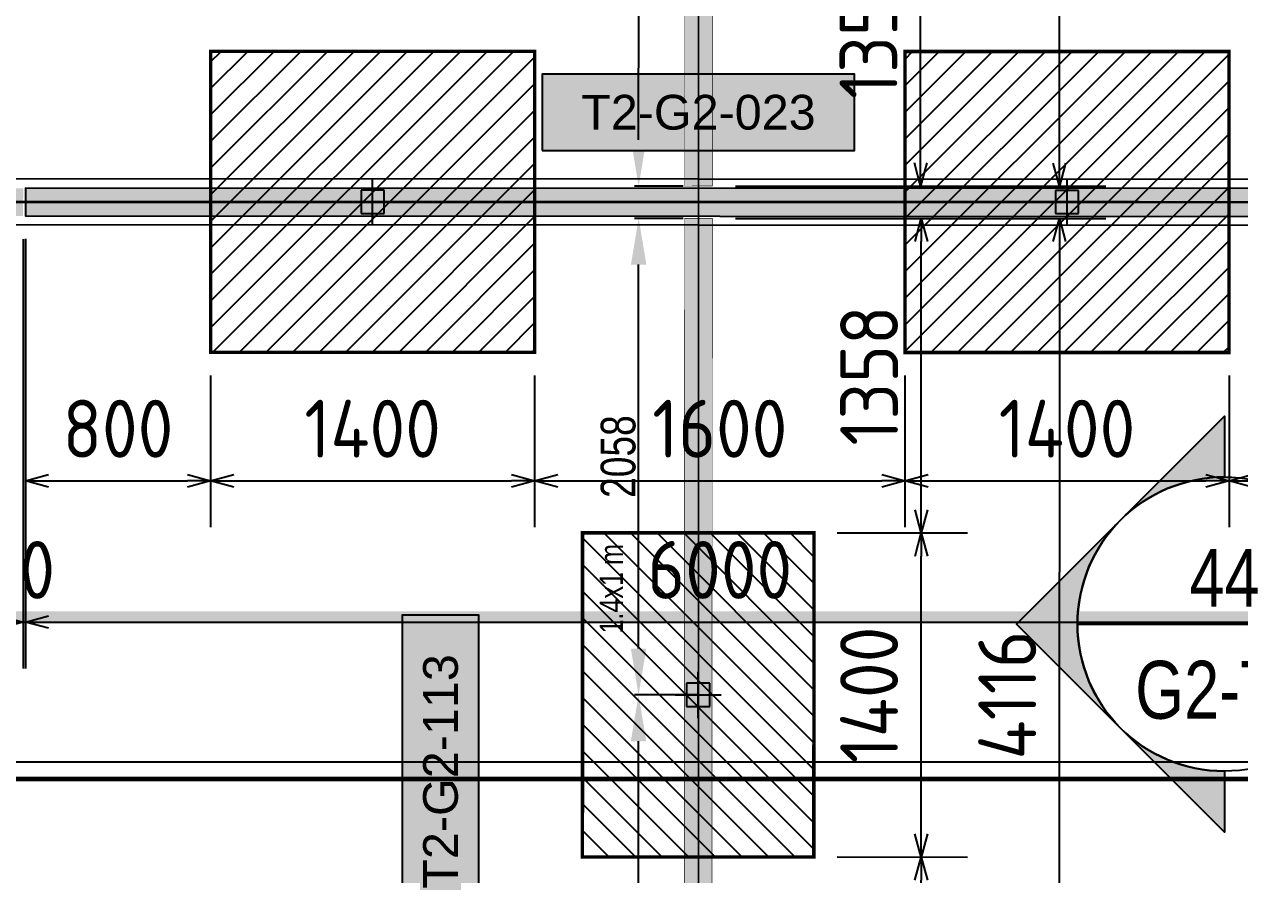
# Model space of a CAD drawing. Header units: centimetres. Extents: x -6122352 to 6876996, y -1694241 to 2592194.
# Drawn here: x 140573 to 145824, y -45079 to -41406 of the extents above; entities that cross this region are included whole.
import ezdxf
from ezdxf.enums import TextEntityAlignment as Align

# ---------------------------------------------------------------- set-up
doc = ezdxf.new("R2010")
doc.units = ezdxf.units.CM
doc.header["$MEASUREMENT"] = 0
doc.header["$PDMODE"] = 66
doc.header["$PDSIZE"] = 100
doc.linetypes.add('CENTER', pattern=[2, 1.25, -0.25, 0.25, -0.25])
doc.linetypes.add('DU23023_KAA_00_XX_M2_TR_KPTB_0024$0$DU23023_KAA_00_XX_M2_TR_XRBS_0024$0$PHANTOM2', pattern=[1.25, 0.625, -0.125, 0.125, -0.125, 0.125, -0.125])
doc.layers.get('Defpoints').update_dxf_attribs({"color": 255, "linetype": 'CENTER'})
for name, color, linetype in [('00-MI-DIM', 7, 'Continuous'), ('@MI-FOOTINGS', 7, 'Continuous'), ('@MI-MEP', 7, 'Continuous'), ('@MI-REF LAYER', 7, 'Continuous'), ('@MI-TYPE-02', 6, 'Continuous'), ('PANEL-TAGS', 7, 'Continuous')]:
    doc.layers.add(name, color=color, linetype=linetype)
doc.layers.add('08-Compound Wall-2', color=6, linetype='Continuous', lineweight=25, true_color=0xff00ff)
doc.layers.add('23585-XR-AR-DAMAC PLOT LIMITS$0$1-End units', color=7, linetype='Continuous', lineweight=5, true_color=0xf8991e)
doc.layers.add('23585-XR-AR-DAMAC PLOT LIMITS$0$1-Mid units', color=41, linetype='Continuous', lineweight=5)
doc.layers.add('A-ANNO-TEXT', color=3, linetype='Continuous', lineweight=25)
doc.styles.add('Arial Narrow', font='ARIALN.TTF', dxfattribs={"width": 0.95, "height": 500})
doc.styles.add('JWC 1.50MM', font='GOTHIC.TTF', dxfattribs={"width": 0.8, "height": 1.5})
doc.styles.add('PANELTAG_STYLE', font='arial.ttf')
doc.styles.add('Schueco-BEMSTIL', font='isocpeur.ttf', dxfattribs={"width": 0.9})
doc.dimstyles.new('JWC - 1.5', dxfattribs={"dimtxt": 1.5, "dimasz": 2, "dimexe": 0.18, "dimexo": 0.06, "dimgap": 0.09, "dimtad": 1, "dimtoh": 1, "dimdec": 0, "dimzin": 0, "dimdsep": 46, "dimtxsty": 'JWC 1.50MM', "dimcen": 0.09, "dimclrd": 1, "dimclre": 1, "dimclrt": 2, "dimadec": 0, "dimazin": 0, "dimtfac": 1, "dimtdec": 0, "dimtofl": 0, "dimtmove": 0, "dimatfit": 3, "dimfxl": 30, "dimtolj": 1, "dimtzin": 0, "dimarcsym": 0})
doc.dimstyles.new('MI- JWC-TXT-2.5 MM', dxfattribs={"dimscale": 1.5, "dimtxt": 2.5, "dimasz": 1, "dimexe": 2, "dimexo": 1, "dimgap": 1, "dimtad": 1, "dimdec": 0, "dimdsep": 46, "dimtxsty": 'Schueco-BEMSTIL', "dimblk": 'OPEN30', "dimcen": 0, "dimdle": 2, "dimclrd": 140, "dimclre": 8, "dimclrt": 40, "dimadec": 0, "dimazin": 2, "dimtfac": 1, "dimtdec": 0, "dimtix": 1, "dimtmove": 2, "dimatfit": 3, "dimldrblk": 'OPEN', "dimfxl": 2, "dimlwd": -1, "dimlwe": -1, "dimarcsym": 0})

# ---------------------------------------------------------------- blocks, each defined once
blk = doc.blocks.new('23585-XR-AR-BOUNDARY WALLS AND SETBACKS')
at = {"layer": '08-Compound Wall-2'}
for points in [[(496495.9734, 2768983.7862), (496513.5951, 2768967.6405), (496519.6428, 2768974.2409), (496523.6964, 2768978.6647), (496527.7498, 2768983.0883), (496531.8032, 2768987.5121), (496535.8566, 2768991.9359), (496541.9703, 2768998.6082), (496524.3488, 2769014.7543)], [(496559.7392, 2768982.3271), (496542.1178, 2768998.4731), (496536.004, 2768991.8007), (496531.9506, 2768987.3769), (496527.8972, 2768982.9531), (496523.8438, 2768978.5295), (496519.7902, 2768974.1057), (496513.7425, 2768967.5054), (496531.3636, 2768951.3588)]]:
    blk.add_lwpolyline(points, dxfattribs=at)
blk = doc.blocks.new('A$C9d9485f6')
at = {"layer": 'A-ANNO-TEXT', "rotation": 312.4881850805905}
blk.add_blockref('23585-XR-AR-BOUNDARY WALLS AND SETBACKS', (-2377088.5348, -1504219.2521), dxfattribs=at)
blk = doc.blocks.new('23585-XR-AR-DAMAC PLOT LIMITS')
at = {"layer": '23585-XR-AR-DAMAC PLOT LIMITS$0$1-End units', "color": 251, "true_color": 0x636466}
for points in [[(496519.7165, 2768974.1733), (496513.5337, 2768967.4255), (496495.8383, 2768983.6387), (496502.0215, 2768990.3869)], [(496537.4117, 2768957.9595), (496531.2285, 2768951.2113), (496513.5337, 2768967.4255), (496519.7165, 2768974.1733)]]:
    blk.add_lwpolyline(points, close=True, dxfattribs=at)
at = {"layer": '23585-XR-AR-DAMAC PLOT LIMITS$0$1-Mid units', "color": 251, "true_color": 0x636466}
for points in [[(496519.7165, 2768974.1733), (496502.0215, 2768990.3869), (496506.0749, 2768994.8107), (496523.7701, 2768978.5971)], [(496541.4651, 2768962.3833), (496537.4117, 2768957.9595), (496519.7165, 2768974.1733), (496523.7701, 2768978.5971)]]:
    blk.add_lwpolyline(points, close=True, dxfattribs=at)
blk = doc.blocks.new('A$Cf093b529')
at = {"layer": 'A-ANNO-TEXT'}
blk.add_blockref('23585-XR-AR-DAMAC PLOT LIMITS', (-495391.9901, -2768603.4419), dxfattribs=at)
blk = doc.blocks.new('A$C92c70a84')
at = {"color": 1, "true_color": 0xeb0000, "const_width": 0.01}
blk.add_lwpolyline([(-1.1747, -22.0897), (-7.1747, -22.0886), (-13.1747, -22.0875), (-19.1747, -22.0865), (-25.1747, -22.0851), (-34.3247, -22.0836), (-34.3204, 1.9165), (-25.1702, 1.9148), (-19.1702, 1.9137), (-13.1702, 1.9126), (-7.1704, 1.9114), (-1.1702, 1.9102), (7.9818, 1.9086), (7.9779, -22.0913)], close=True, dxfattribs=at)
blk = doc.blocks.new('A$C648f3c42')
at = {"color": 1, "true_color": 0xeb0000, "const_width": 0.01}
blk.add_lwpolyline([(33.1526, 0.0002), (27.1526, 0.0002), (21.1526, 0.0001), (15.1526, 0.0001), (9.1526, 0), (0, 0), (0.0006, 24.0001), (9.1526, 24.0002), (15.1527, 24.0001), (21.1526, 24), (27.1526, 24), (33.1526, 24.0001), (42.3028, 24.0001), (42.3027, 0.0001)], close=True, dxfattribs=at)
blk = doc.blocks.new('A$C2c283219')
at = {"color": 1, "true_color": 0xeb0000, "const_width": 0.01}
blk.add_lwpolyline([(33.1501, 1.3092), (27.1501, 1.3103), (21.1501, 1.3114), (15.1501, 1.3124), (9.1501, 1.3138), (0, 1.3153), (0.0043, 25.3153), (9.1545, 25.3137), (15.1545, 25.3126), (21.1545, 25.3115), (27.1544, 25.3103), (33.1545, 25.3091), (42.3065, 25.3074), (42.3027, 1.3075)], close=True, dxfattribs=at)
blk = doc.blocks.new('A$C547b7078')
at = {"color": 1, "true_color": 0xeb0000, "const_width": 0.01}
blk.add_lwpolyline([(35.1505, -21.3714), (29.1505, -21.3714), (23.1505, -21.3714), (17.1505, -21.3715), (11.1505, -21.3715), (1.9979, -21.3715), (1.9984, 2.6286), (11.1505, 2.6287), (17.1506, 2.6285), (23.1505, 2.6284), (29.1505, 2.6285), (35.1505, 2.6285), (44.3007, 2.6285), (44.3005, -21.3715)], close=True, dxfattribs=at)
blk = doc.blocks.new('_Open30')
at = {"color": 0, "linetype": 'ByBlock', "lineweight": -2}
for p, q in [((-1, 0.268), (0, 0)), ((0, 0), (-1, -0.268)), ((0, 0), (-1, 0))]:
    blk.add_line(p, q, dxfattribs=at)
blk = doc.blocks.new('*D3375')
at = {"layer": '@MI-TYPE-02', "color": 8, "transparency": 16777216}
for p, q in [((-4206.7, 5738.3), (-4206.7, 4138.5)), ((-90.3, 5743.2), (-90.3, 4138.5))]:
    blk.add_line(p, q, dxfattribs=at)
at = {"layer": '@MI-TYPE-02', "color": 140, "transparency": 16777216}
blk.add_line((-4106.7, 4338.5), (-190.3, 4338.5), dxfattribs=at)
at = {"layer": 'Defpoints', "color": 0, "transparency": 16777216}
for p in [(-4206.7, 5838.3), (-90.3, 5843.2), (-90.3, 4338.5)]:
    blk.add_point(p, dxfattribs=at)
at = {"layer": '@MI-TYPE-02', "color": 140, "transparency": 16777216, "xscale": 100, "yscale": 100, "zscale": 100, "rotation": 180}
blk.add_blockref('_Open30', (-4206.7, 4338.5), dxfattribs=at)
at = {"layer": '@MI-TYPE-02', "color": 140, "transparency": 16777216, "xscale": 100, "yscale": 100, "zscale": 100}
blk.add_blockref('_Open30', (-90.3, 4338.5), dxfattribs=at)
at = {"layer": '@MI-TYPE-02', "color": 40, "transparency": 16777216, "insert": (-2148.5, 4563.5), "char_height": 250, "attachment_point": 5, "style": 'Schueco-BEMSTIL'}
blk.add_mtext('4116', dxfattribs=at)
blk = doc.blocks.new('_Open')
at = {"color": 0, "linetype": 'ByBlock', "lineweight": -2}
for p, q in [((-1, 0.2), (0, 0)), ((-1, -0.2), (0, 0)), ((0, 0), (-1, 0))]:
    blk.add_line(p, q, dxfattribs=at)
blk = doc.blocks.new('*D3381')
at = {"layer": '@MI-TYPE-02', "color": 8, "transparency": 16777216}
for p, q in [((-8462.5, 5743.4), (-8462.6, 4138.6)), ((-4346, 5738.3), (-4346.1, 4138.5))]:
    blk.add_line(p, q, dxfattribs=at)
at = {"layer": '@MI-TYPE-02', "color": 140, "transparency": 16777216}
blk.add_line((-4446.1, 4338.5), (-8362.5, 4338.6), dxfattribs=at)
at = {"layer": 'Defpoints', "color": 0, "transparency": 16777216}
for p in [(-8462.5, 5843.4), (-4346, 5838.3), (-8462.5, 4338.6)]:
    blk.add_point(p, dxfattribs=at)
at = {"layer": '@MI-TYPE-02', "color": 140, "transparency": 16777216, "xscale": 100, "yscale": 100, "zscale": 100}
for p, rotation in [((-8462.5, 4338.6), 179.9983766928187), ((-4346.1, 4338.5), 359.9983766928187)]:
    blk.add_blockref('_Open30', p, dxfattribs=dict(at, rotation=rotation))
at = {"layer": '@MI-TYPE-02', "color": 40, "transparency": 16777216, "insert": (-6404.3, 4563.5), "char_height": 250, "attachment_point": 5, "rotation": 359.9984, "style": 'Schueco-BEMSTIL'}
blk.add_mtext('4116', dxfattribs=at)
blk = doc.blocks.new('T2-SINGLE FOOTING')
at = {"layer": '@MI-FOOTINGS', "transparency": 33554679}
h = blk.add_hatch(dxfattribs=at)
h.set_pattern_fill('ANSI31', color=8, scale=650)
h.paths.add_polyline_path([(-700, 500), (700, 500), (700, -500), (-700, -500)])
at = {"layer": '@MI-FOOTINGS', "color": 62, "const_width": 15}
blk.add_lwpolyline([(-700, 500), (700, 500), (700, -500), (-700, -500)], close=True, dxfattribs=at)
at = {"layer": '@MI-FOOTINGS', "color": 30}
blk.add_point((0, 0), dxfattribs=at)
at = {"color": 94, "insert": (264.8, 425.4), "char_height": 100, "attachment_point": 1, "style": 'Arial Narrow'}
blk.add_mtext_dynamic_manual_height_columns('1.4x1 m', width=1894.424, gutter_width=2500, heights=[0], dxfattribs=at)
blk = doc.blocks.new('*D3383')
at = {"color": 1, "lineweight": -2, "transparency": 16777216}
for p, q in [((-8462.5, 5965.3), (-8462.5, 6174.4)), ((-8262.5, 6156.4), (-6604.3, 6156.4)), ((-6404.3, 5904.8), (-6404.3, 6174.4))]:
    blk.add_line(p, q, dxfattribs=at)
at = {"color": 1, "transparency": 16777216}
for points in [[(-8262.5, 6189.7), (-8262.5, 6123), (-8462.5, 6156.4)], [(-6604.3, 6189.7), (-6604.3, 6123), (-6404.3, 6156.4)]]:
    blk.add_solid(points, dxfattribs=at)
at = {"layer": 'Defpoints', "color": 0, "transparency": 16777216}
for p in [(-6404.3, 6156.4), (-8462.5, 5959.3), (-6404.3, 5898.8)]:
    blk.add_point(p, dxfattribs=at)
at = {"color": 2, "transparency": 16777216, "insert": (-7433.4, 6244.1), "char_height": 150, "attachment_point": 5, "style": 'JWC 1.50MM'}
blk.add_mtext('\\A1;2058', dxfattribs=at)
blk = doc.blocks.new('*D3385')
at = {"color": 1, "lineweight": -2, "transparency": 16777216}
for p, q in [((-6404.3, 5904.8), (-6404.3, 6174.4)), ((-6204.3, 6156.4), (-4546, 6156.4)), ((-4346, 5964.3), (-4346, 6174.4))]:
    blk.add_line(p, q, dxfattribs=at)
at = {"color": 1, "transparency": 16777216}
for points in [[(-6204.3, 6189.7), (-6204.3, 6123), (-6404.3, 6156.4)], [(-4546, 6189.7), (-4546, 6123), (-4346, 6156.4)]]:
    blk.add_solid(points, dxfattribs=at)
at = {"layer": 'Defpoints', "color": 0, "transparency": 16777216}
for p in [(-4346, 6156.4), (-4346, 5958.3), (-6404.3, 5898.8)]:
    blk.add_point(p, dxfattribs=at)
at = {"color": 2, "transparency": 16777216, "insert": (-5375.1, 6244.1), "char_height": 150, "attachment_point": 5, "style": 'JWC 1.50MM'}
blk.add_mtext('\\A1;2058', dxfattribs=at)
blk = doc.blocks.new('*D3379')
at = {"color": 1, "lineweight": -2, "transparency": 16777216}
for p, q in [((-4206.8, 5964.3), (-4206.8, 6174.4)), ((-4006.8, 6156.4), (-2348.5, 6156.4)), ((-2148.5, 5964.7), (-2148.5, 6174.4))]:
    blk.add_line(p, q, dxfattribs=at)
at = {"color": 1, "transparency": 16777216}
for points in [[(-4006.8, 6189.7), (-4006.8, 6123), (-4206.8, 6156.4)], [(-2348.5, 6189.7), (-2348.5, 6123), (-2148.5, 6156.4)]]:
    blk.add_solid(points, dxfattribs=at)
at = {"layer": 'Defpoints', "color": 0, "transparency": 16777216}
for p in [(-2148.5, 6156.4), (-4206.8, 5958.3), (-2148.5, 5958.7)]:
    blk.add_point(p, dxfattribs=at)
at = {"color": 2, "transparency": 16777216, "insert": (-3177.6, 6244.1), "char_height": 150, "attachment_point": 5, "style": 'JWC 1.50MM'}
blk.add_mtext('\\A1;2058', dxfattribs=at)
blk = doc.blocks.new('*D3526')
at = {"color": 8, "transparency": 16777216}
for p, q in [((-8462.5, 5739.3), (-8462.5, 4735.3)), ((-7104.3, 5298.8), (-7104.3, 4735.3))]:
    blk.add_line(p, q, dxfattribs=at)
at = {"color": 140, "transparency": 16777216}
blk.add_line((-8362.5, 4935.3), (-7204.3, 4935.3), dxfattribs=at)
at = {"layer": 'Defpoints', "color": 0, "transparency": 16777216}
for p in [(-8462.5, 5839.3), (-7104.3, 5398.8), (-7104.3, 4935.3)]:
    blk.add_point(p, dxfattribs=at)
at = {"color": 140, "transparency": 16777216, "xscale": 100, "yscale": 100, "zscale": 100, "rotation": 180}
blk.add_blockref('_Open30', (-8462.5, 4935.3), dxfattribs=at)
at = {"color": 140, "transparency": 16777216, "xscale": 100, "yscale": 100, "zscale": 100}
blk.add_blockref('_Open30', (-7104.3, 4935.3), dxfattribs=at)
at = {"color": 40, "transparency": 16777216, "insert": (-7783.4, 5160.3), "char_height": 250, "attachment_point": 5, "style": 'Schueco-BEMSTIL'}
blk.add_mtext('1358', dxfattribs=at)
blk = doc.blocks.new('*D3527')
at = {"color": 8, "transparency": 16777216}
for p, q in [((-7104.3, 5298.8), (-7104.3, 4735.3)), ((-5704.3, 5298.8), (-5704.3, 4735.3))]:
    blk.add_line(p, q, dxfattribs=at)
at = {"color": 140, "transparency": 16777216}
blk.add_line((-7004.3, 4935.3), (-5804.3, 4935.3), dxfattribs=at)
at = {"layer": 'Defpoints', "color": 0, "transparency": 16777216}
for p in [(-7104.3, 5398.8), (-5704.3, 5398.8), (-5704.3, 4935.3)]:
    blk.add_point(p, dxfattribs=at)
at = {"color": 140, "transparency": 16777216, "xscale": 100, "yscale": 100, "zscale": 100, "rotation": 180}
blk.add_blockref('_Open30', (-7104.3, 4935.3), dxfattribs=at)
at = {"color": 140, "transparency": 16777216, "xscale": 100, "yscale": 100, "zscale": 100}
blk.add_blockref('_Open30', (-5704.3, 4935.3), dxfattribs=at)
at = {"color": 40, "transparency": 16777216, "insert": (-6404.3, 5160.3), "char_height": 250, "attachment_point": 5, "style": 'Schueco-BEMSTIL'}
blk.add_mtext('1400', dxfattribs=at)
blk = doc.blocks.new('*D3528')
at = {"color": 8, "transparency": 16777216}
for p, q in [((-4346, 5738.3), (-4346, 4735.3)), ((-5704.3, 5298.8), (-5704.3, 4735.3))]:
    blk.add_line(p, q, dxfattribs=at)
at = {"color": 140, "transparency": 16777216}
blk.add_line((-5604.3, 4935.3), (-4446, 4935.3), dxfattribs=at)
at = {"layer": 'Defpoints', "color": 0, "transparency": 16777216}
for p in [(-4346, 5838.3), (-5704.3, 5398.8), (-4346, 4935.3)]:
    blk.add_point(p, dxfattribs=at)
at = {"color": 140, "transparency": 16777216, "xscale": 100, "yscale": 100, "zscale": 100, "rotation": 180}
blk.add_blockref('_Open30', (-5704.3, 4935.3), dxfattribs=at)
at = {"color": 140, "transparency": 16777216, "xscale": 100, "yscale": 100, "zscale": 100}
blk.add_blockref('_Open30', (-4346, 4935.3), dxfattribs=at)
at = {"color": 40, "transparency": 16777216, "insert": (-5025.1, 5160.3), "char_height": 250, "attachment_point": 5, "style": 'Schueco-BEMSTIL'}
blk.add_mtext('1358', dxfattribs=at)
blk = doc.blocks.new('*D3529')
at = {"color": 8, "transparency": 16777216}
for p, q in [((-4206.7, 5738.3), (-4206.7, 4738.4)), ((-2848.5, 5738.6), (-2848.5, 4738.4))]:
    blk.add_line(p, q, dxfattribs=at)
at = {"color": 140, "transparency": 16777216}
blk.add_line((-4106.7, 4938.4), (-2948.5, 4938.4), dxfattribs=at)
at = {"layer": 'Defpoints', "color": 0, "transparency": 16777216}
for p in [(-4206.7, 5838.3), (-2848.5, 5838.6), (-2848.5, 4938.4)]:
    blk.add_point(p, dxfattribs=at)
at = {"color": 140, "transparency": 16777216, "xscale": 100, "yscale": 100, "zscale": 100, "rotation": 180}
blk.add_blockref('_Open30', (-4206.7, 4938.4), dxfattribs=at)
at = {"color": 140, "transparency": 16777216, "xscale": 100, "yscale": 100, "zscale": 100}
blk.add_blockref('_Open30', (-2848.5, 4938.4), dxfattribs=at)
at = {"color": 40, "transparency": 16777216, "insert": (-3527.6, 5163.4), "char_height": 250, "attachment_point": 5, "style": 'Schueco-BEMSTIL'}
blk.add_mtext('1358', dxfattribs=at)
blk = doc.blocks.new('T2-FOOTING PLAN')
at = {"layer": '@MI-FOOTINGS', "transparency": 33554679}
h = blk.add_hatch(dxfattribs=at)
h.set_pattern_fill('ANSI31', color=8, scale=650)
h.paths.add_polyline_path([(-700, 650), (700, 650), (700, -650), (-700, -650)])
at = {"layer": '@MI-FOOTINGS', "color": 160, "true_color": 0x3340f0, "const_width": 15}
blk.add_lwpolyline([(-700, 650), (700, 650), (700, -650), (-700, -650)], close=True, dxfattribs=at)
at = {"layer": '@MI-FOOTINGS', "color": 30}
blk.add_point((0, 0), dxfattribs=at)
blk = doc.blocks.new('*D1103')
at = {"layer": '@MI-TYPE-02', "color": 8, "transparency": 16777216}
for p, q in [((95270.4, -77594.6), (95270.4, -79447.9)), ((95280.4, -77593.4), (95280.4, -79447.9))]:
    blk.add_line(p, q, dxfattribs=at)
at = {"layer": '@MI-TYPE-02', "color": 140, "transparency": 16777216}
for p, q in [((95170.4, -79247.9), (95070.4, -79247.9)), ((95270.4, -79247.9), (95280.4, -79247.9)), ((95380.4, -79247.9), (95480.4, -79247.9))]:
    blk.add_line(p, q, dxfattribs=at)
at = {"layer": 'Defpoints', "color": 0, "transparency": 16777216}
for p in [(95270.4, -77494.6), (95280.4, -77493.4), (95280.4, -79247.9)]:
    blk.add_point(p, dxfattribs=at)
at = {"layer": '@MI-TYPE-02', "color": 140, "transparency": 16777216, "xscale": 100, "yscale": 100, "zscale": 100}
blk.add_blockref('_Open30', (95270.4, -79247.9), dxfattribs=at)
at = {"layer": '@MI-TYPE-02', "color": 140, "transparency": 16777216, "xscale": 100, "yscale": 100, "zscale": 100, "rotation": 180}
blk.add_blockref('_Open30', (95280.4, -79247.9), dxfattribs=at)
at = {"layer": '@MI-TYPE-02', "color": 40, "transparency": 16777216, "insert": (95275.4, -79022.9), "char_height": 250, "attachment_point": 5, "style": 'Schueco-BEMSTIL'}
blk.add_mtext('10', dxfattribs=at)
blk = doc.blocks.new('*D1104')
at = {"layer": '@MI-TYPE-02', "color": 8, "transparency": 16777216}
for p, q in [((95280.4, -77593.4), (95280.4, -79447.9)), ((101280.3, -77595.7), (101280.3, -79447.9))]:
    blk.add_line(p, q, dxfattribs=at)
at = {"layer": '@MI-TYPE-02', "color": 140, "transparency": 16777216}
blk.add_line((95380.4, -79247.9), (101180.3, -79247.9), dxfattribs=at)
at = {"layer": 'Defpoints', "color": 0, "transparency": 16777216}
for p in [(95280.4, -77493.4), (101280.3, -77495.7), (101280.3, -79247.9)]:
    blk.add_point(p, dxfattribs=at)
at = {"layer": '@MI-TYPE-02', "color": 140, "transparency": 16777216, "xscale": 100, "yscale": 100, "zscale": 100, "rotation": 180}
blk.add_blockref('_Open30', (95280.4, -79247.9), dxfattribs=at)
at = {"layer": '@MI-TYPE-02', "color": 140, "transparency": 16777216, "xscale": 100, "yscale": 100, "zscale": 100}
blk.add_blockref('_Open30', (101280.3, -79247.9), dxfattribs=at)
at = {"layer": '@MI-TYPE-02', "color": 40, "transparency": 16777216, "insert": (98280.4, -79022.9), "char_height": 250, "attachment_point": 5, "style": 'Schueco-BEMSTIL'}
blk.add_mtext('6000', dxfattribs=at)
blk = doc.blocks.new('*D1115')
at = {"layer": '@MI-TYPE-02', "color": 8, "transparency": 16777216}
for p, q in [((95280.4, -77593.4), (95280.4, -78837.9)), ((96080.5, -78182.9), (96080.5, -78837.9))]:
    blk.add_line(p, q, dxfattribs=at)
at = {"layer": '@MI-TYPE-02', "color": 140, "transparency": 16777216}
blk.add_line((95380.4, -78637.9), (95980.5, -78637.9), dxfattribs=at)
at = {"layer": 'Defpoints', "color": 0, "transparency": 16777216}
for p in [(95280.4, -77493.4), (96080.5, -78082.9), (96080.5, -78637.9)]:
    blk.add_point(p, dxfattribs=at)
at = {"layer": '@MI-TYPE-02', "color": 140, "transparency": 16777216, "xscale": 100, "yscale": 100, "zscale": 100, "rotation": 180}
blk.add_blockref('_Open30', (95280.4, -78637.9), dxfattribs=at)
at = {"layer": '@MI-TYPE-02', "color": 140, "transparency": 16777216, "xscale": 100, "yscale": 100, "zscale": 100}
blk.add_blockref('_Open30', (96080.5, -78637.9), dxfattribs=at)
at = {"layer": '@MI-TYPE-02', "color": 40, "transparency": 16777216, "insert": (95680.4, -78412.9), "char_height": 250, "attachment_point": 5, "style": 'Schueco-BEMSTIL'}
blk.add_mtext('800', dxfattribs=at)
blk = doc.blocks.new('*D1120')
at = {"layer": '@MI-TYPE-02', "color": 8, "transparency": 16777216}
for p, q in [((6915.2, -749.9), (6915.2, -1404.9)), ((8315.2, -750.2), (8315.2, -1404.9))]:
    blk.add_line(p, q, dxfattribs=at)
at = {"layer": '@MI-TYPE-02', "color": 140, "transparency": 16777216}
blk.add_line((7015.2, -1204.9), (8215.2, -1204.9), dxfattribs=at)
at = {"layer": 'Defpoints', "color": 0, "transparency": 16777216}
for p in [(6915.2, -649.9), (8315.2, -650.2), (8315.2, -1204.9)]:
    blk.add_point(p, dxfattribs=at)
at = {"layer": '@MI-TYPE-02', "color": 140, "transparency": 16777216, "xscale": 100, "yscale": 100, "zscale": 100, "rotation": 180}
blk.add_blockref('_Open30', (6915.2, -1204.9), dxfattribs=at)
at = {"layer": '@MI-TYPE-02', "color": 140, "transparency": 16777216, "xscale": 100, "yscale": 100, "zscale": 100}
blk.add_blockref('_Open30', (8315.2, -1204.9), dxfattribs=at)
at = {"layer": '@MI-TYPE-02', "color": 40, "transparency": 16777216, "insert": (7615.2, -979.9), "char_height": 250, "attachment_point": 5, "style": 'Schueco-BEMSTIL'}
blk.add_mtext('1400', dxfattribs=at)
blk = doc.blocks.new('*D1118')
at = {"layer": '@MI-TYPE-02', "color": 8, "transparency": 16777216}
for p, q in [((8315.2, -750.2), (8315.2, -1404.9)), ((9915.2, -750.5), (9915.2, -1404.9))]:
    blk.add_line(p, q, dxfattribs=at)
at = {"layer": '@MI-TYPE-02', "color": 140, "transparency": 16777216}
blk.add_line((8415.2, -1204.9), (9815.2, -1204.9), dxfattribs=at)
at = {"layer": 'Defpoints', "color": 0, "transparency": 16777216}
for p in [(8315.2, -650.2), (9915.2, -650.5), (9915.2, -1204.9)]:
    blk.add_point(p, dxfattribs=at)
at = {"layer": '@MI-TYPE-02', "color": 140, "transparency": 16777216, "xscale": 100, "yscale": 100, "zscale": 100, "rotation": 180}
blk.add_blockref('_Open30', (8315.2, -1204.9), dxfattribs=at)
at = {"layer": '@MI-TYPE-02', "color": 140, "transparency": 16777216, "xscale": 100, "yscale": 100, "zscale": 100}
blk.add_blockref('_Open30', (9915.2, -1204.9), dxfattribs=at)
at = {"layer": '@MI-TYPE-02', "color": 40, "transparency": 16777216, "insert": (9115.2, -979.9), "char_height": 250, "attachment_point": 5, "style": 'Schueco-BEMSTIL'}
blk.add_mtext('1600', dxfattribs=at)
blk = doc.blocks.new('*D1119')
at = {"layer": '@MI-TYPE-02', "color": 8, "transparency": 16777216}
for p, q in [((9915.2, -750.5), (9915.2, -1404.9)), ((11315.2, -750.7), (11315.2, -1404.9))]:
    blk.add_line(p, q, dxfattribs=at)
at = {"layer": '@MI-TYPE-02', "color": 140, "transparency": 16777216}
blk.add_line((10015.2, -1204.9), (11215.2, -1204.9), dxfattribs=at)
at = {"layer": 'Defpoints', "color": 0, "transparency": 16777216}
for p in [(9915.2, -650.5), (11315.2, -650.7), (11315.2, -1204.9)]:
    blk.add_point(p, dxfattribs=at)
at = {"layer": '@MI-TYPE-02', "color": 140, "transparency": 16777216, "xscale": 100, "yscale": 100, "zscale": 100, "rotation": 180}
blk.add_blockref('_Open30', (9915.2, -1204.9), dxfattribs=at)
at = {"layer": '@MI-TYPE-02', "color": 140, "transparency": 16777216, "xscale": 100, "yscale": 100, "zscale": 100}
blk.add_blockref('_Open30', (11315.2, -1204.9), dxfattribs=at)
at = {"layer": '@MI-TYPE-02', "color": 40, "transparency": 16777216, "insert": (10615.2, -979.9), "char_height": 250, "attachment_point": 5, "style": 'Schueco-BEMSTIL'}
blk.add_mtext('1400', dxfattribs=at)
blk = doc.blocks.new('*D1439')
at = {"layer": '@MI-TYPE-02', "color": 8, "transparency": 16777216}
for p, q in [((12115.1, -162.7), (12115.1, -1404.9)), ((11315.2, -750.7), (11315.2, -1404.9))]:
    blk.add_line(p, q, dxfattribs=at)
at = {"layer": '@MI-TYPE-02', "color": 140, "transparency": 16777216}
blk.add_line((11415.2, -1204.9), (12015.1, -1204.9), dxfattribs=at)
at = {"layer": 'Defpoints', "color": 0, "transparency": 16777216}
for p in [(12115.1, -62.7), (11315.2, -650.7), (12115.1, -1204.9)]:
    blk.add_point(p, dxfattribs=at)
at = {"layer": '@MI-TYPE-02', "color": 140, "transparency": 16777216, "xscale": 100, "yscale": 100, "zscale": 100, "rotation": 180}
blk.add_blockref('_Open30', (11315.2, -1204.9), dxfattribs=at)
at = {"layer": '@MI-TYPE-02', "color": 140, "transparency": 16777216, "xscale": 100, "yscale": 100, "zscale": 100}
blk.add_blockref('_Open30', (12115.1, -1204.9), dxfattribs=at)
at = {"layer": '@MI-TYPE-02', "color": 40, "transparency": 16777216, "insert": (11715.2, -979.9), "char_height": 250, "attachment_point": 5, "style": 'Schueco-BEMSTIL'}
blk.add_mtext('800', dxfattribs=at)
blk = doc.blocks.new('*D1101')
at = {"layer": '@MI-TYPE-02', "color": 8, "transparency": 16777216}
for p, q in [((89165.2, -77593), (89165.2, -80051.4)), ((131330.2, -77601.6), (131330.2, -80051.4))]:
    blk.add_line(p, q, dxfattribs=at)
at = {"layer": '@MI-TYPE-02', "color": 140, "transparency": 16777216}
blk.add_line((89265.2, -79851.4), (131230.2, -79851.4), dxfattribs=at)
at = {"layer": 'Defpoints', "color": 0, "transparency": 16777216}
for p in [(89165.2, -77493), (131330.2, -77501.6), (131330.2, -79851.4)]:
    blk.add_point(p, dxfattribs=at)
at = {"layer": '@MI-TYPE-02', "color": 140, "transparency": 16777216, "xscale": 100, "yscale": 100, "zscale": 100, "rotation": 180}
blk.add_blockref('_Open30', (89165.2, -79851.4), dxfattribs=at)
at = {"layer": '@MI-TYPE-02', "color": 140, "transparency": 16777216, "xscale": 100, "yscale": 100, "zscale": 100}
blk.add_blockref('_Open30', (131330.2, -79851.4), dxfattribs=at)
at = {"layer": '@MI-TYPE-02', "color": 40, "transparency": 16777216, "insert": (110247.7, -79626.4), "char_height": 250, "attachment_point": 5, "style": 'Schueco-BEMSTIL'}
blk.add_mtext('42165', dxfattribs=at)
blk = doc.blocks.new('*U1430')
h = blk.add_hatch(color=94)
edge = h.paths.add_edge_path()
edge.add_line((0, -6.35), (0, -8.98))
edge.add_line((0, -8.98), (-8.98, 0))
edge.add_line((-8.98, 0), (0, 8.98))
edge.add_line((0, 8.98), (0, 6.35))
edge.add_arc((0, 0), 6.35, 90, 270)
at = {"color": 94}
blk.add_line((-6.35, 0), (6.35, 0), dxfattribs=at)
for points in [[(0, -6.35), (0, -8.98), (-8.98, 0), (0, 8.98), (0, 6.35, 1)], [(-4.49, 4.49, 0.414214), (-4.49, -4.49), (-8.98, 0), (-4.49, 4.49)]]:
    blk.add_lwpolyline(points, format="xyb", close=True)
blk.add_circle((0, 0), 6.35, dxfattribs=at)
at = {"style": 'Arial Narrow', "width": 0.95, "flags": 8}
blk.add_attdef('VIEWNUMBER', text='', height=2.5, dxfattribs=at).set_placement((0, 0), align=Align.BOTTOM_CENTER)
blk.add_attdef('SHEETNUMBER', text='', height=2.5, dxfattribs=at).set_placement((0, -1.588), align=Align.TOP_CENTER)
blk = doc.blocks.new('PANELTAG')
at = {"layer": 'PANEL-TAGS', "color": 1}
blk.add_lwpolyline([(-13.5, -3.3), (13.5, -3.3), (13.5, 3.3), (-13.5, 3.3)], close=True, dxfattribs=at)
at = {"layer": 'PANEL-TAGS', "color": 40, "true_color": 0xffd700}
blk.add_solid([(-13.5, -3.3), (13.5, -3.3), (-13.5, 3.3), (13.5, 3.3)], dxfattribs=at)
at = {"layer": 'PANEL-TAGS', "color": 5, "style": 'PANELTAG_STYLE'}
blk.add_attdef('TAGNO', text='', height=3, dxfattribs=at).set_placement((0, 0), align=Align.CENTER)
blk = doc.blocks.new('G6-Partition Walls')
at = {"layer": '@MI-TYPE-02'}
h = blk.add_hatch(color=256, dxfattribs=at)
h.dxf.hatch_style = 1
h.paths.add_polyline_path([(-8462.5, 5959.3), (-8462.5, 5839.3), (-4346, 5838.3), (-4346, 5958.3)])
h = blk.add_hatch(color=256, dxfattribs=at)
h.dxf.hatch_style = 1
h.paths.add_polyline_path([(-90.3, 5959.2), (-90.3, 5839.2), (-4206.7, 5838.3), (-4206.8, 5958.3)])
at = {"layer": '@MI-TYPE-02', "const_width": 2.5}
for points in [[(-8462.5, 5959.3), (-8462.5, 5839.3), (-4346, 5838.3), (-4346, 5958.3)], [(-90.3, 5959.2), (-90.3, 5839.2), (-4206.7, 5838.3), (-4206.8, 5958.3)]]:
    blk.add_lwpolyline(points, close=True, dxfattribs=at)
blk.add_blockref('T2-SINGLE FOOTING', (-6404.3, 5898.8))
at = {"color": 94}
for base, p1, p2, picture, middle in [((-6404.3, 6156.4), (-8462.5, 5959.3), (-6404.3, 5898.8), '*D3383', (-7433.4, 6244.1)), ((-4346, 6156.4), (-6404.3, 5898.8), (-4346, 5958.3), '*D3385', (-5375.1, 6244.1)), ((-2148.5, 6156.4), (-4206.8, 5958.3), (-2148.5, 5958.7), '*D3379', (-3177.6, 6244.1))]:
    dim = blk.add_linear_dim(base=base, p1=p1, p2=p2, dimstyle='JWC - 1.5', dxfattribs=at)
    dim.commit()
    dim.dimension.update_dxf_attribs({"geometry": picture, "text_midpoint": middle})
for base, p1, p2, picture, middle in [((-7104.3, 4935.3), (-8462.5, 5839.3), (-7104.3, 5398.8), '*D3526', (-7783.4, 5160.3)), ((-4346, 4935.3), (-5704.3, 5398.8), (-4346, 5838.3), '*D3528', (-5025.1, 5160.3)), ((-2848.5, 4938.4), (-4206.7, 5838.3), (-2848.5, 5838.6), '*D3529', (-3527.6, 5163.4)), ((-5704.3, 4935.3), (-7104.3, 5398.8), (-5704.3, 5398.8), '*D3527', (-6404.3, 5160.3))]:
    dim = blk.add_linear_dim(base=base, p1=p1, p2=p2, dimstyle='MI- JWC-TXT-2.5 MM')
    dim.commit()
    dim.dimension.update_dxf_attribs({"geometry": picture, "text_midpoint": middle})
at = {"layer": '@MI-TYPE-02'}
dim = blk.add_linear_dim(base=(-8462.5497, 4338.5775), p1=(-4346.0225, 5838.2768), p2=(-8462.5071, 5843.3568), angle=179.9984, dimstyle='MI- JWC-TXT-2.5 MM', dxfattribs=at)
dim.commit()
dim.dimension.update_dxf_attribs({"geometry": '*D3381', "text_midpoint": (-6404.301, 4563.5191)})
dim = blk.add_linear_dim(base=(-90.3, 4338.5), p1=(-4206.7, 5838.3), p2=(-90.3, 5843.2), dimstyle='MI- JWC-TXT-2.5 MM', dxfattribs=at)
dim.commit()
dim.dimension.update_dxf_attribs({"geometry": '*D3375', "text_midpoint": (-2148.5, 4563.5)})
blk = doc.blocks.new('G6-REAR PARTITON LEFT END')
at = {"layer": '@MI-TYPE-02'}
h = blk.add_hatch(color=256, dxfattribs=at)
h.dxf.hatch_style = 1
h.paths.add_polyline_path([(42165.2, 51.3), (36165.3, 53.5), (36164.8, -66.5), (42164.7, -68.7)])
h.paths.add_polyline_path([(36155.3, 52.4), (30155.3, 54.6), (30154.9, -65.4), (36154.8, -67.6)])
h.paths.add_polyline_path([(30145.3, 53.6), (24145.4, 55.8), (24144.9, -64.2), (30144.9, -66.4)])
h.paths.add_polyline_path([(24135.4, 54.6), (18135.5, 56.8), (18135, -63.2), (24134.9, -65.4)])
h.paths.add_polyline_path([(18125.5, 55.9), (12125.5, 58.1), (12125.1, -61.9), (18125, -64.1)])
h.paths.add_polyline_path([(12115.6, 57.3), (6115.6, 59.5), (6115.2, -60.5), (12115.1, -62.7)])
h.paths.add_polyline_path([(6105.6, 58.4), (0.2, 60), (-0.2, -60), (6105.2, -61.6)])
blk.add_lwpolyline([(12115.6, 57.3), (6115.6, 59.5), (6115.2, -60.5), (12115.1, -62.7)], close=True, dxfattribs=at)
at = {"layer": '@MI-FOOTINGS', "rotation": 359.9898439714545}
for p in [(7615.3, -0.1), (10615.3, -0.6)]:
    blk.add_blockref('T2-FOOTING PLAN', p, dxfattribs=at)
at = {"layer": '@MI-TYPE-02'}
for base, p1, p2, picture, middle in [((42164.9, -2418.4), (0, -60), (42164.9, -68.7), '*D1101', (21082.5, -2193.4)), ((6115.2, -1814.9), (6105.2, -61.6), (6115.2, -60.5), '*D1103', (6110.2, -1589.9)), ((12115.1, -1814.9), (6115.2, -60.5), (12115.1, -62.7), '*D1104', (9115.1, -1589.9)), ((6915.2, -1204.9), (6115.2, -60.5), (6915.2, -649.9), '*D1115', (6515.2, -979.9))]:
    dim = blk.add_linear_dim(base=base, p1=p1, p2=p2, dimstyle='MI- JWC-TXT-2.5 MM', dxfattribs=at)
    dim.commit()
    dim.dimension.update_dxf_attribs({"geometry": picture, "text_midpoint": middle, "insert": (-89165.2, 77433)})
for base, p1, p2, picture, middle in [((12115.1, -1204.9), (11315.2, -650.7), (12115.1, -62.7), '*D1439', (11715.2, -979.9)), ((8315.2, -1204.9), (6915.2, -649.9), (8315.2, -650.2), '*D1120', (7615.2, -979.9)), ((9915.2, -1204.9), (8315.2, -650.2), (9915.2, -650.5), '*D1118', (9115.2, -979.9)), ((11315.2, -1204.9), (9915.2, -650.5), (11315.2, -650.7), '*D1119', (10615.2, -979.9))]:
    dim = blk.add_linear_dim(base=base, p1=p1, p2=p2, dimstyle='MI- JWC-TXT-2.5 MM', dxfattribs=at)
    dim.commit()
    dim.dimension.update_dxf_attribs({"geometry": picture, "text_midpoint": middle})
blk = doc.blocks.new('A$C05054760')
at = {"layer": '@MI-TYPE-02'}
blk.add_blockref('G6-REAR PARTITON LEFT END', (0, 0), dxfattribs=at)

msp = doc.modelspace()

# ---------------------------------------------------------------- linework, layer by layer
at = {"layer": '00-MI-DIM', "color": 94, "linetype": 'DU23023_KAA_00_XX_M2_TR_KPTB_0024$0$DU23023_KAA_00_XX_M2_TR_XRBS_0024$0$PHANTOM2', "ltscale": 10, "const_width": 50, "elevation": 157.46104}
msp.add_lwpolyline([(263982.82308, -43721.46381), (263982.82308, -43967.45786), (899.07186, -43967.45786), (895.50481, -43721.32951)], dxfattribs=at)
at = {"layer": '@MI-REF LAYER', "color": 1, "const_width": 20}
msp.add_lwpolyline([(134634.44944, -42206.67874), (136926.10044, -44665.1489), (150786.13457, -44667.32482), (150789.08351, -47622.58283), (150786.13457, -44667.32482), (173729.78721, -44670.74371), (176617.53574, -42203.93952)], dxfattribs=at)

# ---------------------------------------------------------------- block references
at = {"layer": '00-MI-DIM'}
ref = msp.add_blockref('*U1430', (145757.95033, -43996.96811), dxfattribs=dict(at, xscale=100, yscale=100, zscale=100))
ref.add_attrib('VIEWNUMBER', '44', dxfattribs={"layer": '0', "height": 250, "style": 'Arial Narrow', "width": 0.95}).set_placement((145757.95033, -43996.96811), align=Align.BOTTOM_CENTER)
ref.add_attrib('SHEETNUMBER', 'G2-T2', dxfattribs={"layer": '0', "height": 250, "style": 'Arial Narrow', "width": 0.95}).set_placement((145757.95033, -44155.71811), align=Align.TOP_CENTER)
at = {"layer": '@MI-MEP', "color": 10, "xscale": 1000, "yscale": 1000, "zscale": 1000}
for name, p, rotation in [('A$C92c70a84', (142314.9769, -40264.2775), 180.0021399605882), ('A$C648f3c42', (134328.40234, -66172.00614), 359.9898100328849)]:
    msp.add_blockref(name, p, dxfattribs=dict(at, rotation=rotation))
at = {"layer": '@MI-REF LAYER', "xscale": 1000, "yscale": 1000, "zscale": 1000}
msp.add_blockref('A$C9d9485f6', (-23958.95046, 48155.57226), dxfattribs=at)
at = {"layer": '@MI-REF LAYER', "xscale": 1000, "yscale": 1000, "zscale": 1000, "rotation": 312.4882903633292}
msp.add_blockref('A$Cf093b529', (-891608.73293, 539022.72011), dxfattribs=at)
at = {"layer": '@MI-REF LAYER', "color": 10, "xscale": 1000, "yscale": 1000, "zscale": 1000}
for name, p, rotation in [('A$C2c283219', (176639.80199, -16864.11662), 180.0007948483618), ('A$C547b7078', (132334.32586, -44800.10736), 359.9898100364956)]:
    msp.add_blockref(name, p, dxfattribs=dict(at, rotation=rotation))
at = {"layer": '@MI-TYPE-02', "rotation": 89.9898100330467}
msp.add_blockref('G6-Partition Walls', (149384.31027, -37899.53554), dxfattribs=at)
at = {"layer": '@MI-TYPE-02'}
msp.add_blockref('A$C05054760', (134462.57709, -42173.16535), dxfattribs=at)
at = {"layer": 'PANEL-TAGS'}
ref = msp.add_blockref('PANELTAG', (143485.34358, -41786.09579), dxfattribs=dict(at, xscale=50, yscale=50, zscale=50))
ref.add_attrib('TAGNO', 'T2-G2-023', dxfattribs={"color": 5, "height": 150, "style": 'PANELTAG_STYLE'}).set_placement((143485.34358, -41786.09579), align=Align.MIDDLE_CENTER)
ref = msp.add_blockref('PANELTAG', (142371.01408, -44633.54511), dxfattribs=dict(at, xscale=50.00000000000001, yscale=50.00000000000001, zscale=50.00000000000001, rotation=90.00000000000001))
ref.add_attrib('TAGNO', 'T2-G2-113', dxfattribs={"color": 5, "height": 150, "rotation": 90, "style": 'PANELTAG_STYLE'}).set_placement((142371.01408, -44633.54511), align=Align.MIDDLE_CENTER)

doc.saveas('drawing.dxf')
